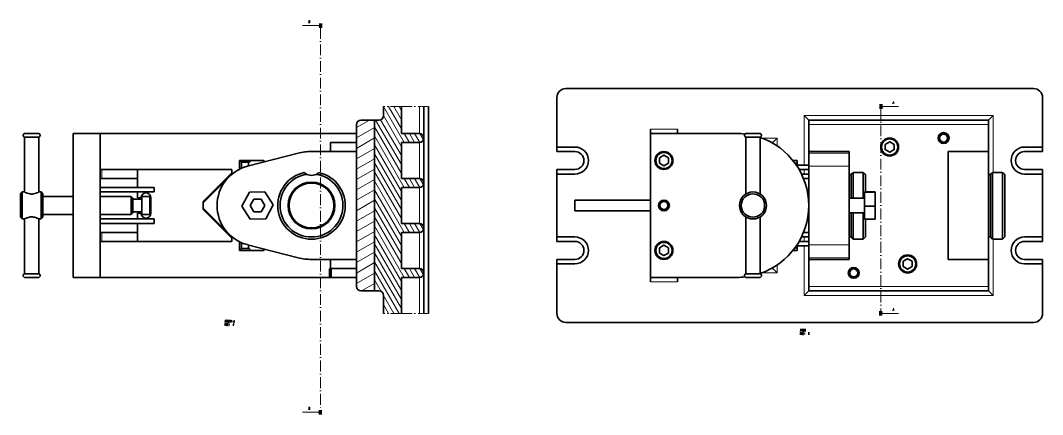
# Model space of a CAD drawing. Extents: x -272 to 1993, y 188 to 626.
# Drawn here: x -272 to 864, y 188 to 626 of the extents above; entities that cross this region are included whole.
import ezdxf

# ---------------------------------------------------------------- set-up
doc = ezdxf.new("R2010")
doc.units = 0
doc.linetypes.add('DASHDOT', pattern=[18.5, 12, -3, 0.5, -3])

msp = doc.modelspace()

# ---------------------------------------------------------------- linework, layer by layer
at = {"color": 7, "lineweight": 13, "ltscale": 0.427555}
for p, q in [((58.7, 620.5), (41.6, 620.5)), ((58.7, 190.5), (41.6, 190.5))]:
    msp.add_line(p, q, dxfattribs=at)
at = {"color": 7, "lineweight": 100, "ltscale": 0.125}
for p, q in [((61.6, 623), (61.6, 618)), ((684.5, 533), (684.5, 528)), ((684.5, 298), (684.5, 303)), ((61.6, 188), (61.6, 193))]:
    msp.add_line(p, q, dxfattribs=at)
at = {"color": 7, "linetype": 'DASHDOT', "lineweight": 13}
for p, q in [((61.6, 618), (61.6, 193)), ((151.6, 530.5), (131.6, 530.5)), ((151.6, 530.5), (171.6, 530.5)), ((684.5, 528), (684.5, 303)), ((151.6, 300.5), (131.6, 300.5)), ((151.6, 300.5), (171.6, 300.5))]:
    msp.add_line(p, q, dxfattribs=at)
at = {"color": 7, "lineweight": 35}
for p, q in [((854.5, 550.5), (334.5, 550.5)), ((324.5, 540.5), (324.5, 485.5)), ((864.5, 540.5), (864.5, 485.5)), ((151.6, 500.5), (151.6, 530.5)), ((176.6, 530.5), (176.6, 495.5)), ((176.6, 530.5), (176.6, 495.5)), ((176.6, 530.5), (176.6, 495.5)), ((176.6, 530.5), (176.6, 495.5)), ((176.6, 530.5), (176.6, 495.5)), ((176.6, 530.5), (176.6, 495.5)), ((181.6, 530.5), (181.6, 300.5)), ((121.6, 325.5), (121.6, 515.5)), ((121.6, 515.5), (121.6, 420.5)), ((604.5, 515.5), (804.5, 515.5)), ((804.5, 515.5), (604.5, 515.5)), ((804.5, 515.5), (804.5, 455.1)), ((-183.4, 500.5), (-213.4, 500.5)), ((-213.4, 500.5), (-213.4, 340.5)), ((101.6, 500.5), (-186.4, 500.5)), ((-183.4, 500.5), (-183.4, 340.5)), ((101.6, 485.5), (101.6, 510.5)), ((171.6, 500.5), (151.6, 500.5)), ((456.5, 500.5), (428.5, 500.5)), ((428.5, 340.5), (428.5, 500.5)), ((428.5, 500.5), (524.5, 500.5)), ((604.5, 480.5), (604.5, 510.5)), ((804.5, 480.5), (804.5, 510.5)), ((-267.5, 435.5), (-267.5, 496.5)), ((-251.5, 435.5), (-251.5, 496.5)), ((101.6, 490.5), (72.7, 490.5)), ((151.6, 490.5), (171.6, 490.5)), ((151.6, 450.5), (151.6, 490.5)), ((176.6, 495.5), (176.6, 445.5)), ((176.6, 495.5), (176.6, 445.5)), ((176.6, 495.5), (176.6, 445.5)), ((176.6, 495.5), (176.6, 445.5)), ((176.6, 495.5), (176.6, 445.5)), ((176.6, 495.5), (176.6, 445.5)), ((534.5, 433.2), (534.5, 496.5)), ((550.5, 433.2), (550.5, 496.5)), ((-19.6, 464.1), (36.6, 478.6)), ((101.6, 480.5), (51.6, 480.5)), ((101.6, 330.5), (101.6, 485.5)), ((324.5, 485.5), (344.5, 485.5)), ((324.5, 480.5), (344.5, 480.5)), ((649.5, 480.5), (604.5, 480.5)), ((759.5, 480.5), (759.5, 420.5)), ((804.5, 480.5), (759.5, 480.5)), ((804.5, 480.5), (804.5, 420.5)), ((864.5, 485.5), (844.5, 485.5)), ((864.5, 480.5), (844.5, 480.5)), ((-123.4, 460.5), (-181.4, 460.5)), ((-142, 460.5), (-37, 460.5)), ((-142, 460.5), (-142, 440.5)), ((-37, 456.9), (-69, 424.9)), ((-37, 455.5), (-69, 423.5)), ((324.5, 460.5), (344.5, 460.5)), ((324.5, 455.5), (324.5, 385.5)), ((324.5, 455.5), (344.5, 455.5)), ((604.5, 376.9), (604.5, 464.1)), ((649.5, 376.9), (649.5, 464.1)), ((864.5, 460.5), (844.5, 460.5)), ((864.5, 455.5), (844.5, 455.5)), ((864.5, 455.5), (864.5, 385.5)), ((-181.4, 450.5), (-142, 450.5)), ((171.6, 450.5), (151.6, 450.5)), ((176.6, 445.5), (176.6, 395.5)), ((176.6, 445.5), (176.6, 395.5)), ((176.6, 445.5), (176.6, 395.5)), ((176.6, 445.5), (176.6, 395.5)), ((176.6, 445.5), (176.6, 395.5)), ((176.6, 445.5), (176.6, 395.5)), ((-272, 407.5), (-272, 431.9)), ((-270, 405.5), (-270, 433.7)), ((-249, 405.5), (-249, 433.7)), ((-247, 407.5), (-247, 431.9)), ((-123.4, 440.5), (-183.4, 440.5)), ((-183.4, 435.5), (-123.4, 435.5)), ((151.6, 440.5), (171.6, 440.5)), ((151.6, 400.5), (151.6, 440.5)), ((804.5, 437.3), (804.5, 385.5)), ((806.5, 437.3), (806.5, 385.5)), ((809, 438.5), (809, 383)), ((820, 438.5), (820, 383)), ((822.5, 437.3), (822.5, 385.5)), ((-247, 430.5), (-213.4, 430.5)), ((-183.4, 430.5), (-149, 430.5)), ((428.5, 426.5), (344.5, 426.5)), ((-247, 410.5), (-213.4, 410.5)), ((-183.4, 410.5), (-149, 410.5)), ((-37, 385.5), (-69, 417.5)), ((-37, 384.1), (-69, 416.1)), ((121.6, 420.5), (121.6, 325.5)), ((428.5, 414.5), (344.5, 414.5)), ((649.5, 412.5), (649.5, 385.5)), ((651.5, 412.5), (651.5, 385.5)), ((654, 412.5), (654, 383)), ((665, 412.5), (665, 383)), ((759.5, 420.5), (759.5, 360.5)), ((804.5, 420.5), (804.5, 360.5)), ((-267.5, 344.5), (-267.5, 405.5)), ((-251.5, 344.5), (-251.5, 405.5)), ((-183.4, 405.5), (-123.4, 405.5)), ((-123.4, 400.5), (-183.4, 400.5)), ((-142, 380.5), (-142, 400.5)), ((171.6, 400.5), (151.6, 400.5)), ((534.5, 344.5), (534.5, 407.8)), ((550.5, 344.5), (550.5, 407.8)), ((-181.4, 390.5), (-142, 390.5)), ((151.6, 390.5), (171.6, 390.5)), ((151.6, 350.5), (151.6, 390.5)), ((176.6, 395.5), (176.6, 345.5)), ((176.6, 395.5), (176.6, 345.5)), ((176.6, 395.5), (176.6, 345.5)), ((176.6, 395.5), (176.6, 345.5)), ((176.6, 395.5), (176.6, 345.5)), ((176.6, 395.5), (176.6, 345.5)), ((-142, 380.5), (-181.4, 380.5)), ((-142, 380.5), (-37, 380.5)), ((-19.6, 376.9), (36.6, 362.4)), ((324.5, 385.5), (344.5, 385.5)), ((324.5, 380.5), (344.5, 380.5)), ((804.5, 385.5), (804.5, 325.5)), ((864.5, 385.5), (844.5, 385.5)), ((864.5, 380.5), (844.5, 380.5)), ((51.6, 360.5), (101.6, 360.5)), ((324.5, 360.5), (344.5, 360.5)), ((324.5, 355.5), (324.5, 300.5)), ((324.5, 355.5), (344.5, 355.5)), ((649.5, 360.5), (604.5, 360.5)), ((604.5, 360.5), (604.5, 330.5)), ((804.5, 360.5), (759.5, 360.5)), ((804.5, 360.5), (804.5, 330.5)), ((864.5, 360.5), (844.5, 360.5)), ((864.5, 355.5), (844.5, 355.5)), ((864.5, 355.5), (864.5, 300.5)), ((101.6, 350.5), (72.7, 350.5)), ((101.6, 350.5), (73.6, 350.5)), ((171.6, 350.5), (151.6, 350.5)), ((176.6, 345.5), (176.6, 300.5)), ((176.6, 345.5), (176.6, 300.5)), ((176.6, 345.5), (176.6, 300.5)), ((176.6, 345.5), (176.6, 300.5)), ((176.6, 345.5), (176.6, 300.5)), ((176.6, 345.5), (176.6, 300.5)), ((-183.4, 340.5), (-213.4, 340.5)), ((73.6, 340.5), (-183.4, 340.5)), ((101.6, 340.5), (73.6, 340.5)), ((151.6, 340.5), (171.6, 340.5)), ((151.6, 340.5), (151.6, 300.5)), ((524.5, 340.5), (428.5, 340.5)), ((131.6, 320.5), (131.6, 300.5)), ((804.5, 325.5), (604.5, 325.5)), ((854.5, 290.5), (334.5, 290.5))]:
    msp.add_line(p, q, dxfattribs=at)
at = {"color": 7, "lineweight": 35, "ltscale": 0.25}
for p, q in [((131.6, 530.5), (131.6, 520.5)), ((-147, 427.5), (-137, 427.5)), ((-147, 413.5), (-137, 413.5))]:
    msp.add_line(p, q, dxfattribs=at)
at = {"color": 7, "lineweight": 13}
for p, q in [((154.7, 490.5), (131.6, 530.5)), ((151.6, 505.9), (137.4, 530.5)), ((171.6, 530.5), (171.6, 500.5)), ((151.6, 465.9), (122.9, 515.5)), ((151.6, 475.9), (128.5, 515.9)), ((151.6, 485.9), (131.6, 520.5)), ((599.5, 520.5), (809.5, 520.5)), ((599.5, 520.5), (599.5, 465.5)), ((809.5, 520.5), (809.5, 457.1)), ((101.6, 495.6), (121.6, 507.1)), ((151.6, 455.9), (121.6, 507.8)), ((458.5, 505.5), (428.5, 505.5)), ((804.5, 510.5), (604.5, 510.5)), ((101.6, 484), (121.6, 495.6)), ((154.7, 440.5), (121.6, 497.8)), ((171.6, 490.5), (171.6, 450.5)), ((101.6, 472.5), (121.6, 484)), ((151.6, 435.9), (121.6, 487.8)), ((151.6, 425.9), (121.6, 477.8)), ((649.5, 478.6), (604.5, 478.6)), ((101.6, 460.9), (121.6, 472.5)), ((151.6, 415.9), (121.6, 467.8)), ((101.6, 449.4), (121.6, 460.9)), ((151.6, 405.9), (121.6, 457.8)), ((649.5, 464.1), (604.5, 464.1)), ((101.6, 437.8), (121.6, 449.4)), ((154.7, 390.5), (121.6, 447.8)), ((101.6, 426.3), (121.6, 437.8)), ((151.6, 385.9), (121.6, 437.8)), ((171.6, 440.5), (171.6, 400.5)), ((101.6, 414.7), (121.6, 426.3)), ((151.6, 375.9), (121.6, 427.8)), ((101.6, 403.2), (121.6, 414.7)), ((151.6, 365.9), (121.6, 417.8)), ((101.6, 391.6), (121.6, 403.2)), ((151.6, 355.9), (121.6, 407.8)), ((154.7, 340.5), (121.6, 397.8)), ((101.6, 380.1), (121.6, 391.6)), ((151.6, 335.9), (121.6, 387.8)), ((171.6, 390.5), (171.6, 350.5)), ((101.6, 368.5), (121.6, 380.1)), ((151.6, 325.9), (121.6, 377.8)), ((599.5, 375.5), (599.5, 320.5)), ((649.5, 376.9), (604.5, 376.9)), ((809.5, 383), (809.5, 320.5)), ((101.6, 357), (121.6, 368.5)), ((151.6, 315.9), (121.6, 367.8)), ((101.6, 345.4), (121.6, 357)), ((151.6, 305.9), (121.6, 357.8)), ((649.5, 362.4), (604.5, 362.4)), ((101.6, 333.9), (121.6, 345.4)), ((148.9, 300.5), (121.6, 347.8)), ((171.6, 340.5), (171.6, 300.5)), ((428.5, 335.5), (458.5, 335.5)), ((804.5, 330.5), (604.5, 330.5)), ((143.2, 300.5), (131.6, 320.5)), ((809.5, 320.5), (599.5, 320.5))]:
    msp.add_line(p, q, dxfattribs=at)
at = {"color": 7, "lineweight": 13, "ltscale": 0.422649}
msp.add_line((151.6, 515.9), (143.2, 530.5), dxfattribs=at)
at = {"color": 7, "lineweight": 13, "ltscale": 0.133974}
msp.add_line((151.6, 525.9), (148.9, 530.5), dxfattribs=at)
at = {"color": 7, "linetype": 'DASHDOT', "lineweight": 13, "ltscale": 0.125}
for p, q in [((171.6, 530.5), (176.6, 530.5)), ((176.6, 530.5), (181.6, 530.5)), ((176.6, 300.5), (171.6, 300.5)), ((176.6, 300.5), (181.6, 300.5))]:
    msp.add_line(p, q, dxfattribs=at)
at = {"color": 7, "lineweight": 13, "ltscale": 0.427556}
for p, q in [((687.4, 530.5), (704.5, 530.5)), ((687.4, 300.5), (704.5, 300.5))]:
    msp.add_line(p, q, dxfattribs=at)
at = {"color": 7, "lineweight": 13, "ltscale": 0.419873}
for p, q in [((101.6, 507.1), (116.1, 515.5)), ((107.1, 325.5), (121.6, 333.9))]:
    msp.add_line(p, q, dxfattribs=at)
at = {"color": 7, "lineweight": 35, "ltscale": 0.375}
for p, q in [((106.6, 515.5), (121.6, 515.5)), ((106.6, 325.5), (121.6, 325.5))]:
    msp.add_line(p, q, dxfattribs=at)
at = {"color": 7, "lineweight": 35, "ltscale": 0.125}
for p, q in [((121.6, 515.5), (126.6, 515.5)), ((604.5, 515.5), (604.5, 510.5)), ((804.5, 515.5), (804.5, 510.5)), ((428.5, 500.5), (428.5, 505.5)), ((458.5, 505.5), (458.5, 500.5)), ((324.5, 485.5), (324.5, 480.5)), ((864.5, 485.5), (864.5, 480.5)), ((324.5, 460.5), (324.5, 455.5)), ((864.5, 460.5), (864.5, 455.5)), ((-123.4, 440.5), (-123.4, 435.5)), ((-123.4, 405.5), (-123.4, 400.5)), ((324.5, 380.5), (324.5, 385.5)), ((864.5, 380.5), (864.5, 385.5)), ((324.5, 355.5), (324.5, 360.5)), ((864.5, 355.5), (864.5, 360.5)), ((73.6, 350.5), (73.6, 345.5)), ((73.6, 345.5), (73.6, 340.5)), ((428.5, 335.5), (428.5, 340.5)), ((458.5, 340.5), (458.5, 335.5)), ((604.5, 330.5), (604.5, 325.5)), ((804.5, 330.5), (804.5, 325.5)), ((121.6, 325.5), (126.6, 325.5))]:
    msp.add_line(p, q, dxfattribs=at)
at = {"color": 7, "lineweight": 35, "ltscale": 0.176777}
for p, q in [((604.5, 515.5), (599.5, 520.5)), ((804.5, 515.5), (809.5, 520.5)), ((564.5, 490.5), (569.5, 495.5)), ((564.5, 350.5), (569.5, 345.5)), ((604.5, 325.5), (599.5, 320.5)), ((804.5, 325.5), (809.5, 320.5))]:
    msp.add_line(p, q, dxfattribs=at)
at = {"color": 7, "lineweight": 35, "ltscale": 0.024483}
for p, q in [((-266.6, 500.5), (-267.5, 500.5)), ((-266.6, 496.5), (-267.5, 496.5)), ((-147, 427.5), (-147, 428.5)), ((-266.6, 344.5), (-267.5, 344.5)), ((-266.6, 340.5), (-267.5, 340.5))]:
    msp.add_line(p, q, dxfattribs=at)
at = {"color": 7, "lineweight": 35, "ltscale": 0.375517}
for p, q in [((-251.5, 500.5), (-266.6, 500.5)), ((-251.5, 496.5), (-266.6, 496.5)), ((-147, 412.5), (-147, 427.5)), ((-251.5, 344.5), (-266.6, 344.5)), ((-251.5, 340.5), (-266.6, 340.5))]:
    msp.add_line(p, q, dxfattribs=at)
at = {"color": 7, "lineweight": 35, "ltscale": 0.05}
for p, q in [((-186.4, 500.5), (-188.4, 500.5)), ((458.5, 500.5), (456.5, 500.5)), ((-183.4, 460.5), (-181.4, 460.5)), ((651.5, 455.1), (649.5, 455.1)), ((651.5, 455.1), (649.5, 455.1)), ((806.5, 455.1), (804.5, 455.1)), ((806.5, 455.1), (804.5, 455.1)), ((-183.4, 450.5), (-181.4, 450.5)), ((-183.4, 390.5), (-181.4, 390.5)), ((-183.4, 380.5), (-181.4, 380.5)), ((651.5, 385.5), (649.5, 385.5)), ((806.5, 385.5), (804.5, 385.5))]:
    msp.add_line(p, q, dxfattribs=at)
at = {"color": 7, "lineweight": 13, "ltscale": 0.288675}
for p, q in [((160.5, 490.5), (154.7, 500.5)), ((166.2, 490.5), (160.5, 500.5)), ((160.5, 440.5), (154.7, 450.5)), ((166.2, 440.5), (160.5, 450.5)), ((160.5, 390.5), (154.7, 400.5)), ((166.2, 390.5), (160.5, 400.5)), ((160.5, 340.5), (154.7, 350.5)), ((166.2, 340.5), (160.5, 350.5)), ((137.4, 300.5), (131.6, 310.5))]:
    msp.add_line(p, q, dxfattribs=at)
at = {"color": 7, "lineweight": 13, "ltscale": 0.28817}
for p, q in [((172, 490.5), (166.2, 500.5)), ((172, 440.5), (166.2, 450.5)), ((172, 390.5), (166.2, 400.5)), ((172, 340.5), (166.2, 350.5))]:
    msp.add_line(p, q, dxfattribs=at)
at = {"color": 7, "lineweight": 13, "ltscale": 0.205053}
for p, q in [((176.1, 493.4), (172, 500.5)), ((176.1, 443.4), (172, 450.5)), ((176.1, 393.4), (172, 400.5)), ((176.1, 343.4), (172, 350.5))]:
    msp.add_line(p, q, dxfattribs=at)
at = {"color": 7, "lineweight": 35, "ltscale": 0.295885}
for p, q in [((546.3, 500.5), (534.5, 500.5)), ((546.3, 496.5), (534.5, 496.5)), ((546.3, 344.5), (534.5, 344.5)), ((546.3, 340.5), (534.5, 340.5))]:
    msp.add_line(p, q, dxfattribs=at)
at = {"color": 7, "lineweight": 35, "ltscale": 0.104115}
for p, q in [((550.5, 500.5), (546.3, 500.5)), ((550.5, 496.5), (546.3, 496.5)), ((550.5, 344.5), (546.3, 344.5)), ((550.5, 340.5), (546.3, 340.5))]:
    msp.add_line(p, q, dxfattribs=at)
at = {"color": 7, "lineweight": 35, "ltscale": 0.250002}
msp.add_line((72.7, 490.5), (72.7, 480.5), dxfattribs=at)
at = {"color": 7, "lineweight": 13, "ltscale": 0.429053}
msp.add_line((552.3, 495.5), (569.5, 495.5), dxfattribs=at)
at = {"color": 7, "lineweight": 35, "ltscale": 0.03177}
msp.add_line((563.2, 490.5), (564.5, 490.5), dxfattribs=at)
at = {"color": 7, "lineweight": 35, "ltscale": 0.031769}
msp.add_line((564.5, 490.5), (563.2, 490.5), dxfattribs=at)
at = {"color": 7, "lineweight": 35, "ltscale": 0.017958}
msp.add_line((564.5, 490.5), (564.5, 489.8), dxfattribs=at)
at = {"color": 7, "lineweight": 35, "ltscale": 0.017957}
msp.add_line((564.5, 490.5), (564.5, 489.8), dxfattribs=at)
at = {"color": 7, "lineweight": 13, "ltscale": 0.221416}
msp.add_line((569.5, 495.5), (569.5, 486.6), dxfattribs=at)
at = {"color": 7, "lineweight": 35, "ltscale": 0.144338}
for p, q in [((694.5, 491.3), (689.5, 488.4)), ((699.5, 488.4), (694.5, 491.3)), ((689.5, 482.6), (694.5, 479.7)), ((694.5, 479.7), (699.5, 482.6)), ((443.5, 476.3), (438.5, 473.4)), ((438.5, 467.6), (443.5, 464.7)), ((448.5, 473.4), (443.5, 476.3)), ((443.5, 464.7), (448.5, 467.6)), ((443.5, 376.3), (438.5, 373.4)), ((448.5, 373.4), (443.5, 376.3)), ((438.5, 367.6), (443.5, 364.7)), ((443.5, 364.7), (448.5, 367.6)), ((714.5, 361.3), (709.5, 358.4)), ((709.5, 352.6), (714.5, 349.7)), ((719.5, 358.4), (714.5, 361.3)), ((714.5, 349.7), (719.5, 352.6))]:
    msp.add_line(p, q, dxfattribs=at)
at = {"color": 7, "lineweight": 35, "ltscale": 0.047631}
for p, q in [((604.5, 478.6), (604.5, 480.5)), ((649.5, 478.6), (649.5, 480.5)), ((604.5, 360.5), (604.5, 362.4)), ((649.5, 360.5), (649.5, 362.4))]:
    msp.add_line(p, q, dxfattribs=at)
at = {"color": 7, "lineweight": 35, "ltscale": 0.363092}
for p, q in [((604.5, 464.1), (604.5, 478.6)), ((649.5, 464.1), (649.5, 478.6)), ((604.5, 376.9), (604.5, 362.4)), ((649.5, 376.9), (649.5, 362.4))]:
    msp.add_line(p, q, dxfattribs=at)
at = {"color": 7, "lineweight": 35, "ltscale": 0.144337}
for p, q in [((689.5, 488.4), (689.5, 482.6)), ((699.5, 482.6), (699.5, 488.4)), ((438.5, 473.4), (438.5, 467.6)), ((448.5, 467.6), (448.5, 473.4)), ((438.5, 373.4), (438.5, 367.6)), ((448.5, 367.6), (448.5, 373.4)), ((709.5, 358.4), (709.5, 352.6)), ((719.5, 352.6), (719.5, 358.4))]:
    msp.add_line(p, q, dxfattribs=at)
at = {"color": 7, "lineweight": 35, "ltscale": 0.324998}
msp.add_line((-15.4, 470.5), (-28.4, 470.5), dxfattribs=at)
at = {"color": 7, "lineweight": 35, "ltscale": 0.24222}
msp.add_line((-28.4, 460.8), (-28.4, 470.5), dxfattribs=at)
at = {"color": 7, "lineweight": 35, "ltscale": 0.070711}
for p, q in [((-26.4, 468.5), (-28.4, 470.5)), ((-272, 433.5), (-270, 435.5)), ((-247, 433.5), (-249, 435.5)), ((-147, 428.5), (-149, 430.5)), ((-147, 412.5), (-149, 410.5)), ((-272, 407.5), (-270, 405.5)), ((-247, 407.5), (-249, 405.5)), ((-26.4, 372.5), (-28.4, 370.5))]:
    msp.add_line(p, q, dxfattribs=at)
at = {"color": 7, "lineweight": 35, "ltscale": 0.225}
for p, q in [((-17.4, 468.5), (-26.4, 468.5)), ((-137, 430.5), (-128, 430.5)), ((-137, 410.5), (-128, 410.5))]:
    msp.add_line(p, q, dxfattribs=at)
at = {"color": 7, "lineweight": 35, "ltscale": 0.168922}
msp.add_line((-26.4, 461.7), (-26.4, 468.5), dxfattribs=at)
at = {"color": 7, "lineweight": 35, "ltscale": 0.106066}
for p, q in [((-15.4, 470.5), (-18.4, 467.5)), ((-18.4, 373.5), (-15.4, 370.5))]:
    msp.add_line(p, q, dxfattribs=at)
at = {"color": 7, "lineweight": 35, "ltscale": 0.077655}
msp.add_line((-18.4, 467.5), (-18.4, 464.4), dxfattribs=at)
at = {"color": 7, "lineweight": 35, "ltscale": 0.35}
for p, q in [((-1.4, 470.5), (-15.4, 470.5)), ((-15.4, 370.5), (-1.4, 370.5))]:
    msp.add_line(p, q, dxfattribs=at)
at = {"color": 7, "lineweight": 35, "ltscale": 0.048243}
msp.add_line((-1.4, 470.5), (0, 469.1), dxfattribs=at)
at = {"color": 7, "lineweight": 35, "ltscale": 0.113757}
msp.add_line((591.5, 470.5), (586.9, 470.5), dxfattribs=at)
at = {"color": 7, "lineweight": 35, "ltscale": 0.056558}
msp.add_line((591.5, 467.5), (589.2, 467.5), dxfattribs=at)
at = {"color": 7, "lineweight": 35, "ltscale": 0.075}
for p, q in [((591.5, 470.5), (591.5, 467.5)), ((591.5, 373.5), (591.5, 370.5))]:
    msp.add_line(p, q, dxfattribs=at)
at = {"color": 7, "lineweight": 35, "ltscale": 0.082134}
msp.add_line((591.5, 467.5), (591.5, 464.2), dxfattribs=at)
at = {"color": 7, "lineweight": 13, "ltscale": 0.25}
for p, q in [((-181.4, 460.5), (-181.4, 450.5)), ((-181.4, 390.5), (-181.4, 380.5))]:
    msp.add_line(p, q, dxfattribs=at)
at = {"color": 7, "lineweight": 35, "ltscale": 0.089645}
for p, q in [((-37, 460.5), (-37, 456.9)), ((-37, 380.5), (-37, 384.1))]:
    msp.add_line(p, q, dxfattribs=at)
at = {"color": 7, "lineweight": 35, "ltscale": 0.035355}
for p, q in [((-37, 455.5), (-37, 456.9)), ((-37, 385.5), (-37, 384.1))]:
    msp.add_line(p, q, dxfattribs=at)
at = {"color": 7, "lineweight": 35, "ltscale": 0.325}
for p, q in [((604.5, 465.5), (591.5, 465.5)), ((604.5, 375.5), (591.5, 375.5))]:
    msp.add_line(p, q, dxfattribs=at)
at = {"color": 7, "lineweight": 35, "ltscale": 0.267955}
msp.add_line((593.8, 460.5), (604.5, 460.5), dxfattribs=at)
at = {"color": 7, "lineweight": 35, "ltscale": 0.201569}
msp.add_line((604.5, 455.5), (596.4, 455.5), dxfattribs=at)
at = {"color": 7, "lineweight": 13, "ltscale": 0.125001}
msp.add_line((599.5, 460.5), (599.5, 455.5), dxfattribs=at)
at = {"color": 7, "lineweight": 35, "ltscale": 0.445924}
for p, q in [((649.5, 455.1), (649.5, 437.3)), ((651.5, 455.1), (651.5, 437.3)), ((667.5, 455.1), (667.5, 437.3)), ((804.5, 455.1), (804.5, 437.3)), ((806.5, 455.1), (806.5, 437.3)), ((822.5, 455.1), (822.5, 437.3))]:
    msp.add_line(p, q, dxfattribs=at)
at = {"color": 7, "lineweight": 35, "ltscale": 0.275}
for p, q in [((665, 457.1), (654, 457.1)), ((665, 457.1), (654, 457.1)), ((820, 457.1), (809, 457.1)), ((820, 457.1), (809, 457.1)), ((665, 383), (654, 383)), ((820, 383), (809, 383))]:
    msp.add_line(p, q, dxfattribs=at)
at = {"color": 7, "lineweight": 35, "ltscale": 0.465212}
for p, q in [((654, 457.1), (654, 438.5)), ((665, 457.1), (665, 438.5)), ((809, 457.1), (809, 438.5)), ((820, 457.1), (820, 438.5))]:
    msp.add_line(p, q, dxfattribs=at)
at = {"color": 7, "lineweight": 35, "ltscale": 0.145955}
msp.add_line((598.7, 450.5), (604.5, 450.5), dxfattribs=at)
at = {"color": 7, "lineweight": 13, "ltscale": 0.054049}
msp.add_line((599.5, 450.5), (599.5, 448.3), dxfattribs=at)
at = {"color": 7, "lineweight": 35, "ltscale": 0.039786}
for p, q in [((-272, 431.9), (-272, 433.5)), ((-247, 431.9), (-247, 433.5))]:
    msp.add_line(p, q, dxfattribs=at)
at = {"color": 7, "lineweight": 35, "ltscale": 0.045907}
for p, q in [((-270, 433.7), (-270, 435.5)), ((-249, 433.7), (-249, 435.5))]:
    msp.add_line(p, q, dxfattribs=at)
at = {"color": 7, "lineweight": 35, "ltscale": 0.0625}
for p, q in [((-270, 435.5), (-267.5, 435.5)), ((-251.5, 435.5), (-249, 435.5)), ((-270, 405.5), (-267.5, 405.5)), ((-251.5, 405.5), (-249, 405.5))]:
    msp.add_line(p, q, dxfattribs=at)
at = {"color": 7, "lineweight": 35, "ltscale": 0.1625}
for p, q in [((-142, 435.5), (-142, 429)), ((-142, 405.5), (-142, 412))]:
    msp.add_line(p, q, dxfattribs=at)
at = {"color": 7, "lineweight": 35, "ltscale": 0.433013}
for p, q in [((-17.5, 435.2), (-25.7, 419.9)), ((-0.2, 435.8), (-17.5, 435.2)), ((8.9, 421.1), (-0.2, 435.8)), ((0.7, 405.8), (8.9, 421.1)), ((-25.7, 419.9), (-16.6, 405.2)), ((-16.6, 405.2), (0.7, 405.8))]:
    msp.add_line(p, q, dxfattribs=at)
at = {"color": 7, "lineweight": 35, "ltscale": 0.219498}
for p, q in [((649.5, 437.3), (649.5, 428.5)), ((651.5, 437.3), (651.5, 428.5))]:
    msp.add_line(p, q, dxfattribs=at)
at = {"color": 7, "lineweight": 35, "ltscale": 0.249461}
for p, q in [((654, 438.5), (654, 428.5)), ((665, 438.5), (665, 428.5))]:
    msp.add_line(p, q, dxfattribs=at)
at = {"color": 7, "lineweight": 35, "ltscale": 0.014144}
for p, q in [((666.5, 435.8), (666.5, 435.2)), ((678.5, 435.8), (678.5, 435.2))]:
    msp.add_line(p, q, dxfattribs=at)
at = {"color": 7, "lineweight": 35, "ltscale": 0.3}
for p, q in [((666.5, 435.8), (678.5, 435.8)), ((666.5, 435.2), (678.5, 435.2)), ((344.5, 426.5), (344.5, 414.5)), ((666.5, 419.9), (678.5, 419.9)), ((666.5, 405.2), (678.5, 405.2))]:
    msp.add_line(p, q, dxfattribs=at)
at = {"color": 7, "lineweight": 35, "ltscale": 0.381872}
for p, q in [((666.5, 435.2), (666.5, 419.9)), ((678.5, 435.2), (678.5, 419.9))]:
    msp.add_line(p, q, dxfattribs=at)
at = {"color": 7, "lineweight": 35, "ltscale": 0.037626}
msp.add_line((667.5, 437.3), (667.5, 435.8), dxfattribs=at)
at = {"color": 7, "lineweight": 35, "ltscale": 0.030605}
for p, q in [((-149, 429.3), (-149, 430.5)), ((-137, 429.3), (-137, 430.5)), ((-128, 429.3), (-128, 430.5))]:
    msp.add_line(p, q, dxfattribs=at)
at = {"color": 7, "lineweight": 35, "ltscale": 0.469395}
for p, q in [((-149, 410.5), (-149, 429.3)), ((-137, 410.5), (-137, 429.3)), ((-128, 410.5), (-128, 429.3))]:
    msp.add_line(p, q, dxfattribs=at)
at = {"color": 7, "lineweight": 35, "ltscale": 0.1}
for p, q in [((-142, 429), (-138, 429)), ((-142, 412), (-138, 412))]:
    msp.add_line(p, q, dxfattribs=at)
at = {"color": 7, "lineweight": 35, "ltscale": 0.034467}
for p, q in [((-127.1, 429.5), (-128, 430.5)), ((-127.1, 411.5), (-128, 410.5))]:
    msp.add_line(p, q, dxfattribs=at)
at = {"color": 7, "lineweight": 35, "ltscale": 0.2125}
for p in [(-127, 429), (-127, 412)]:
    msp.add_line(p, (-127, 420.5), dxfattribs=at)
at = {"color": 7, "lineweight": 35, "ltscale": 0.220711}
msp.add_line((-69, 416.1), (-69, 424.9), dxfattribs=at)
at = {"color": 7, "lineweight": 35, "ltscale": 0.202072}
for p, q in [((-12.4, 427.5), (-16.5, 420.5)), ((-0.3, 420.5), (-4.4, 427.5)), ((-16.5, 420.5), (-12.4, 413.5)), ((-4.4, 413.5), (-0.3, 420.5))]:
    msp.add_line(p, q, dxfattribs=at)
at = {"color": 7, "lineweight": 35, "ltscale": 0.202073}
for p, q in [((-4.4, 427.5), (-12.4, 427.5)), ((-12.4, 413.5), (-4.4, 413.5))]:
    msp.add_line(p, q, dxfattribs=at)
at = {"color": 7, "lineweight": 35, "ltscale": 0.01003}
msp.add_line((604.5, 428.5), (604.1, 428.5), dxfattribs=at)
at = {"color": 7, "lineweight": 35, "ltscale": 0.425}
for p, q in [((666.5, 428.5), (649.5, 428.5)), ((666.5, 412.5), (649.5, 412.5))]:
    msp.add_line(p, q, dxfattribs=at)
at = {"color": 7, "lineweight": 35, "ltscale": 0.010028}
msp.add_line((604.5, 412.5), (604.1, 412.5), dxfattribs=at)
at = {"color": 7, "lineweight": 35, "ltscale": 0.367728}
for p, q in [((666.5, 419.9), (666.5, 405.2)), ((678.5, 419.9), (678.5, 405.2))]:
    msp.add_line(p, q, dxfattribs=at)
at = {"color": 7, "lineweight": 35, "ltscale": 0.493128}
msp.add_line((667.5, 405.2), (667.5, 385.5), dxfattribs=at)
at = {"color": 7, "lineweight": 35, "ltscale": 0.145952}
msp.add_line((598.7, 390.5), (604.5, 390.5), dxfattribs=at)
at = {"color": 7, "lineweight": 13, "ltscale": 0.054043}
msp.add_line((599.5, 392.7), (599.5, 390.5), dxfattribs=at)
at = {"color": 7, "lineweight": 35, "ltscale": 0.242213}
msp.add_line((-28.4, 370.5), (-28.4, 380.2), dxfattribs=at)
at = {"color": 7, "lineweight": 35, "ltscale": 0.168916}
msp.add_line((-26.4, 372.5), (-26.4, 379.3), dxfattribs=at)
at = {"color": 7, "lineweight": 35, "ltscale": 0.077654}
msp.add_line((-18.4, 376.6), (-18.4, 373.5), dxfattribs=at)
at = {"color": 7, "lineweight": 35, "ltscale": 0.082127}
msp.add_line((591.5, 376.8), (591.5, 373.5), dxfattribs=at)
at = {"color": 7, "lineweight": 35, "ltscale": 0.26795}
msp.add_line((593.8, 380.5), (604.5, 380.5), dxfattribs=at)
at = {"color": 7, "lineweight": 35, "ltscale": 0.201566}
msp.add_line((604.5, 385.5), (596.4, 385.5), dxfattribs=at)
at = {"color": 7, "lineweight": 13, "ltscale": 0.124999}
msp.add_line((599.5, 385.5), (599.5, 380.5), dxfattribs=at)
at = {"color": 7, "lineweight": 35, "ltscale": 0.088388}
for p, q in [((651.5, 385.5), (654, 383)), ((667.5, 385.5), (665, 383)), ((806.5, 385.5), (809, 383)), ((822.5, 385.5), (820, 383))]:
    msp.add_line(p, q, dxfattribs=at)
at = {"color": 7, "lineweight": 35, "ltscale": 0.324996}
msp.add_line((-15.4, 370.5), (-28.4, 370.5), dxfattribs=at)
at = {"color": 7, "lineweight": 35, "ltscale": 0.224996}
msp.add_line((-17.4, 372.5), (-26.4, 372.5), dxfattribs=at)
at = {"color": 7, "lineweight": 35, "ltscale": 0.048241}
msp.add_line((-1.4, 370.5), (0, 371.9), dxfattribs=at)
at = {"color": 7, "lineweight": 35, "ltscale": 0.113751}
msp.add_line((591.5, 370.5), (586.9, 370.5), dxfattribs=at)
at = {"color": 7, "lineweight": 35, "ltscale": 0.056552}
msp.add_line((591.5, 373.5), (589.2, 373.5), dxfattribs=at)
at = {"color": 7, "lineweight": 35, "ltscale": 0.249998}
msp.add_line((72.7, 350.5), (72.7, 360.5), dxfattribs=at)
at = {"color": 7, "lineweight": 13, "ltscale": 0.221404}
msp.add_line((569.5, 354.4), (569.5, 345.5), dxfattribs=at)
at = {"color": 7, "lineweight": 35, "ltscale": 0.051764}
for p, q in [((71.6, 350), (73.6, 350.5)), ((71.6, 341), (73.6, 340.5))]:
    msp.add_line(p, q, dxfattribs=at)
at = {"color": 7, "lineweight": 35, "ltscale": 0.111603}
for p, q in [((71.6, 350), (71.6, 345.5)), ((71.6, 345.5), (71.6, 341))]:
    msp.add_line(p, q, dxfattribs=at)
at = {"color": 7, "lineweight": 13, "ltscale": 0.429019}
msp.add_line((569.5, 345.5), (552.3, 345.5), dxfattribs=at)
at = {"color": 7, "lineweight": 35, "ltscale": 0.03175}
msp.add_line((564.5, 350.5), (563.2, 350.5), dxfattribs=at)
at = {"color": 7, "lineweight": 35, "ltscale": 0.017947}
for p, q in [((564.5, 351.2), (564.5, 350.5)), ((564.5, 350.5), (564.5, 351.2))]:
    msp.add_line(p, q, dxfattribs=at)
at = {"color": 7, "lineweight": 13, "ltscale": 0.375072}
msp.add_line((129.1, 324.8), (121.6, 337.8), dxfattribs=at)
at = {"color": 7, "lineweight": 13, "ltscale": 0.066987}
msp.add_line((122.9, 325.5), (121.6, 327.8), dxfattribs=at)
at = {"color": 7, "lineweight": 13}
for points in [[(48.3, 623.5), (49.4, 623.5), (49.6, 623.7), (49.7, 623.8), (49.8, 624.5), (49.7, 624.8), (49.3, 625), (49.5, 625.1), (49.7, 625.4), (49.7, 625.9), (49.6, 626.2), (49.4, 626.3), (48.7, 626.3), (48.5, 624.9), (48.4, 623.5)], [(49.3, 625), (48.5, 625)], [(697.8, 533.5), (698.4, 534.9), (698.9, 536.3), (699.1, 534.9), (699.3, 533.5)], [(698.3, 534.8), (699.1, 534.8)], [(697.8, 303.5), (698.4, 304.9), (698.9, 306.3), (699.1, 304.9), (699.3, 303.5)], [(698.3, 304.8), (699.1, 304.8)], [(-44.6, 288.5), (-45, 288.3)], [(-45, 287), (-44.3, 287.4)], [(-44.9, 291.8), (-43.7, 292)], [(-44.5, 289.5), (-44.9, 288.4)], [(-44.4, 288.7), (-44.9, 287.7)], [(-44.9, 287.7), (-44.4, 287.9)], [(-44.8, 292.6), (-43.8, 292.8)], [(-44.6, 291.6), (-44.6, 290.4)], [(-44.6, 291.3), (-44, 291.5)], [(-43.9, 290.7), (-44.6, 290.6)], [(-44.5, 292.5), (-44.4, 292)], [(-44.4, 293.3), (-44.2, 292.8)], [(-44.1, 288.2), (-44.4, 287.7)], [(-44.2, 289.2), (-44.3, 288.6)], [(-44, 292.6), (-44.2, 292)], [(-44.2, 289), (-43.1, 289.2)], [(-43.9, 288.7), (-44.1, 288.2)], [(-44.1, 288.2), (-44.1, 286.5)], [(-44, 291.6), (-44, 290.7)], [(-43.9, 288.5), (-43.2, 288.6)], [(-43.8, 289.6), (-43.6, 289.3)], [(-43.8, 287.9), (-43.3, 288)], [(-43.8, 288), (-43.7, 286.6)], [(-43.7, 287.4), (-43.4, 287.4)], [(-43.3, 286.9), (-43.7, 286.8)], [(-43.3, 293.3), (-43.3, 291.9), (-43.3, 290.5), (-43.3, 290.2), (-43.6, 290.6)], [(-43.6, 291.1), (-43.6, 292.6)], [(-43.5, 288.5), (-43.6, 287.9)], [(-43.2, 288.1), (-43.3, 286.7)], [(-43.1, 289.3), (-43.2, 288.8)], [(-42.2, 292.6), (-42.3, 292.1), (-42.8, 291.3)], [(-42.8, 292.3), (-42.2, 292.4)], [(-42.8, 288.8), (-41.8, 288.9)], [(-42.3, 288.9), (-42.4, 288), (-42.5, 287.5), (-42.8, 286.7)], [(-42.5, 293.2), (-42.2, 292.8)], [(-42, 288.4), (-42.1, 287.5), (-42.2, 286.7), (-42.5, 287)], [(-42.4, 288.2), (-42, 288.3)], [(-42.3, 292.1), (-42.3, 290.3)], [(-42.3, 291.9), (-42, 291.6)], [(-42.3, 289.7), (-42.2, 289.2)], [(-42.2, 290.3), (-42, 290.6)], [(-42, 290.6), (-41.7, 290.9)], [(-41.6, 287.1), (-42, 286.6)], [(-41.8, 293.2), (-41.8, 291.5)], [(-41.1, 293), (-41.8, 292.9)], [(-41.6, 288.4), (-41.8, 287.8)], [(-41.5, 291.5), (-41.7, 290.9)], [(-41.7, 288.1), (-41.1, 286.7)], [(-41.5, 289), (-41.6, 288.4)], [(-41.3, 287.8), (-41.6, 287.1)], [(-41.4, 292.6), (-41.5, 291.5)], [(-41.4, 289.8), (-41.5, 289)], [(-41.5, 288.6), (-40.8, 288.8)], [(-41.4, 290.6), (-41.4, 291.6)], [(-41.3, 290.5), (-41.4, 290.6)], [(-40.8, 290.5), (-41.3, 290.5)], [(-41.1, 288.7), (-41.3, 287.8)], [(-41.2, 291.4), (-41.1, 293.1)], [(-41.1, 286.7), (-40.8, 286.7)], [(-40.8, 291.1), (-40.8, 290.5)], [(-40.3, 293.2), (-40.3, 291.8), (-40.3, 290.2)], [(-40.3, 293.2), (-40.3, 291.8), (-40.3, 290.4)], [(-38.8, 293), (-40.3, 292.9)], [(-40.3, 290.5), (-39, 290.6)], [(-40.2, 291.3), (-39.8, 291.7)], [(-39.5, 292.8), (-40.1, 292)], [(-39.8, 292.4), (-39.3, 292.5)], [(-39.8, 292.2), (-39.1, 291.5)], [(-39.8, 291.7), (-39.5, 292)], [(-39.8, 291.1), (-39.4, 290.7)], [(-39.8, 288.9), (-39.4, 288.9)], [(-39.8, 288.8), (-39.4, 288.8)], [(-39.8, 288.7), (-39.4, 288.7)], [(-39.8, 287.7), (-39.4, 287.7)], [(-39.8, 287.6), (-39.4, 287.6)], [(-39.8, 287.4), (-39.4, 287.4)], [(-39.7, 291.5), (-39.4, 291.2)], [(-39.5, 292), (-39.2, 292.6)], [(-39.1, 291.5), (-38.9, 291.5)], [(-38.9, 290.3), (-38.9, 290.4), (-39, 290.6)], [(-38.9, 290.4), (-38.9, 291.8), (-38.8, 293.2)], [(-38.5, 290.4), (-38, 291.8), (-37.4, 293.1), (-37.2, 291.8), (-37, 290.4)], [(-38, 291.6), (-37.2, 291.6)], [(-37, 291.8), (-35.3, 291.8)], [(-35.3, 289.6), (-35.5, 288.2), (-35.6, 286.8)], [(-35.3, 290.4), (-34.8, 291.8), (-34.3, 293.1), (-34.1, 291.8), (-33.9, 290.4)], [(-35.3, 288.9), (-35, 288.9)], [(-35.3, 288.8), (-35, 288.8)], [(-35.3, 288.7), (-35, 288.7)], [(-35.3, 287.7), (-35, 287.7)], [(-35.3, 287.6), (-35, 287.6)], [(-35.3, 287.4), (-35, 287.4)], [(-34.8, 289.6), (-34.9, 288.2), (-35, 286.8)], [(-34.9, 291.6), (-34.1, 291.6)], [(594.7, 280.5), (596.6, 280.6)], [(595.2, 278.5), (594.7, 278.3)], [(594.7, 277), (595.4, 277.4)], [(595.2, 279.5), (594.8, 278.4)], [(595.3, 278.7), (594.8, 277.7)], [(594.8, 277.7), (595.3, 277.9)], [(595, 282.9), (596.5, 283)], [(595.2, 282.1), (595.2, 280.6)], [(595.6, 278.2), (595.3, 277.7)], [(595.5, 279.2), (595.4, 278.6)], [(595.5, 279), (596.6, 279.2)], [(595.8, 278.7), (595.6, 278.2)], [(595.7, 282.9), (595.7, 281.8), (595.7, 280.6)], [(595.7, 281.8), (596.4, 281.9)], [(595.7, 278.2), (595.7, 276.5)], [(595.9, 279.6), (596.1, 279.3)], [(595.9, 278.5), (596.6, 278.6)], [(595.9, 277.9), (596.5, 278)], [(595.9, 278), (596, 276.6)], [(596, 277.4), (596.4, 277.4)], [(596.4, 276.9), (596, 276.8)], [(596.2, 278.5), (596.1, 277.9)], [(596.5, 278.1), (596.4, 276.7)], [(596.6, 279.3), (596.5, 278.8)], [(597.5, 282.6), (597.4, 282.1), (596.9, 281.3)], [(596.9, 282.3), (597.5, 282.4)], [(596.9, 278.8), (598, 278.9)], [(597.4, 278.9), (597.3, 278), (597.2, 277.5), (596.9, 276.7)], [(597.2, 283.2), (597.5, 282.8)], [(597.7, 278.4), (597.6, 277.5), (597.5, 276.7), (597.3, 277)], [(597.3, 278.2), (597.7, 278.3)], [(597.4, 282.1), (597.4, 280.3)], [(597.4, 281.9), (597.7, 281.6)], [(597.4, 279.7), (597.5, 279.2)], [(597.5, 280.3), (597.8, 280.6)], [(598.1, 277.1), (597.7, 276.6)], [(597.8, 280.6), (598, 280.9)], [(598.1, 278.4), (597.9, 277.8)], [(598, 283.2), (598, 281.5)], [(598.6, 283), (598, 282.9)], [(598.2, 281.5), (598, 280.9)], [(598, 278.1), (598.6, 276.7)], [(598.2, 279), (598.1, 278.4)], [(598.4, 277.8), (598.1, 277.1)], [(598.3, 282.6), (598.2, 281.5)], [(598.3, 279.8), (598.2, 279)], [(598.2, 278.6), (598.9, 278.8)], [(598.3, 280.6), (598.3, 281.6)], [(598.5, 280.5), (598.3, 280.6)], [(598.6, 278.7), (598.4, 277.8)], [(598.9, 280.5), (598.5, 280.5)], [(598.6, 281.4), (598.6, 283.1)], [(598.6, 276.7), (598.9, 276.7)], [(598.9, 281.1), (598.9, 280.5)], [(599.4, 283.2), (599.4, 281.8), (599.4, 280.2)], [(599.4, 283.2), (599.4, 281.8), (599.4, 280.4)], [(600.9, 283), (599.4, 282.9)], [(599.4, 280.5), (600.8, 280.6)], [(599.5, 281.3), (600, 281.7)], [(600.2, 282.8), (599.6, 282)], [(599.9, 282.2), (600.6, 281.5)], [(599.9, 281.1), (600.3, 280.7)], [(599.9, 278.8), (600.3, 278.8)], [(599.9, 277.6), (600.3, 277.6)], [(600, 282.4), (600.4, 282.5)], [(600, 281.7), (600.2, 282)], [(600, 281.5), (600.3, 281.2)], [(600, 278.9), (600.3, 278.9)], [(600, 278.7), (600.3, 278.7)], [(600, 277.7), (600.3, 277.7)], [(600, 277.4), (600.3, 277.4)], [(600.2, 282), (600.5, 282.6)], [(600.6, 281.5), (600.8, 281.5)], [(600.8, 280.4), (600.8, 281.8), (600.9, 283.2)], [(600.8, 280.3), (600.8, 280.4), (600.8, 280.6)], [(604.4, 279.6), (604.3, 278.2), (604.2, 276.8)], [(604.4, 278.9), (604.7, 278.9)], [(604.4, 278.8), (604.8, 278.8)], [(604.4, 278.7), (604.7, 278.7)], [(604.4, 277.7), (604.7, 277.7)], [(604.4, 277.6), (604.8, 277.6)], [(604.4, 277.4), (604.7, 277.4)], [(605, 279.6), (604.9, 278.2), (604.8, 276.8)], [(48.3, 193.5), (49.4, 193.5), (49.6, 193.6), (49.7, 193.8), (49.8, 194.5), (49.7, 194.8), (49.3, 195), (49.5, 195.1), (49.7, 195.4), (49.7, 195.9), (49.6, 196.2), (49.4, 196.3), (48.7, 196.3), (48.5, 194.9), (48.4, 193.5)], [(49.3, 195), (48.5, 195)]]:
    msp.add_lwpolyline(points, dxfattribs=at)
at = {"color": 7, "lineweight": 35}
for points in [[(-267.5, 500.5), (-268.2, 500), (-268.6, 499.6), (-268.9, 499.1), (-269, 498.7), (-269, 498.3), (-268.9, 497.9), (-268.6, 497.4), (-268.2, 497), (-267.5, 496.5)], [(-251.5, 500.5), (-250.9, 500), (-250.5, 499.6), (-250.2, 499.1), (-250.1, 498.7), (-250.1, 498.3), (-250.2, 497.9), (-250.5, 497.4), (-250.9, 497), (-251.5, 496.5)], [(534.5, 500.5), (533.8, 500), (533.4, 499.6), (533.2, 499.1), (533, 498.7), (533, 498.3), (533.2, 497.9), (533.4, 497.4), (533.8, 497), (534.5, 496.5)], [(550.5, 500.5), (551.2, 500), (551.6, 499.6), (551.8, 499.1), (552, 498.7), (552, 498.3), (551.8, 497.9), (551.6, 497.4), (551.2, 497), (550.5, 496.5)], [(-263, 433.7), (-264.4, 434.1), (-265.2, 434.4), (-266.6, 435)], [(-263, 433.7), (-261.7, 433.4), (-261, 433.3), (-260.3, 433.2), (-259.6, 433.2), (-258.8, 433.2), (-258.1, 433.3), (-257.4, 433.4), (-256, 433.7)], [(-256, 433.7), (-254.6, 434.1), (-253.7, 434.5), (-252.3, 435.1), (-251.5, 435.5)], [(-266.6, 406), (-265.4, 406.5), (-264.7, 406.8), (-263.5, 407.2), (-262.1, 407.5), (-261, 407.7), (-259.8, 407.8), (-258.6, 407.8), (-257.4, 407.6), (-256.3, 407.4), (-255.5, 407.2), (-254.8, 407), (-253.3, 406.4), (-252.4, 405.9), (-251.5, 405.5)], [(-267.5, 340.5), (-268.2, 341), (-268.6, 341.4), (-268.9, 341.9), (-269, 342.3), (-269, 342.7), (-268.9, 343.1), (-268.6, 343.6), (-268.2, 344), (-267.5, 344.5)], [(-251.5, 340.5), (-250.9, 341), (-250.5, 341.4), (-250.2, 341.9), (-250.1, 342.3), (-250.1, 342.7), (-250.2, 343.1), (-250.5, 343.6), (-250.9, 344), (-251.5, 344.5)], [(534.5, 340.5), (533.8, 341), (533.4, 341.4), (533.2, 341.9), (533, 342.3), (533, 342.7), (533.2, 343.1), (533.4, 343.6), (533.8, 344), (534.5, 344.5)], [(550.5, 340.5), (551.2, 341), (551.6, 341.4), (551.8, 341.9), (552, 342.3), (552, 342.7), (551.8, 343.1), (551.6, 343.6), (551.2, 344), (550.5, 344.5)]]:
    msp.add_lwpolyline(points, dxfattribs=at)
at = {"color": 7, "lineweight": 13}
for points in [[(-39.7, 288.6), (-39.5, 288.6), (-39.4, 288.7), (-39.4, 288.9), (-39.5, 289), (-39.7, 289), (-39.8, 288.9), (-39.8, 288.7)], [(-39.7, 287.4), (-39.5, 287.4), (-39.4, 287.5), (-39.4, 287.7), (-39.5, 287.8), (-39.7, 287.8), (-39.8, 287.7), (-39.8, 287.5)], [(-35.2, 288.6), (-35.1, 288.6), (-35, 288.7), (-35, 288.9), (-35.1, 289), (-35.2, 289), (-35.3, 288.9), (-35.3, 288.7)], [(-35.2, 287.4), (-35.1, 287.4), (-35, 287.5), (-35, 287.7), (-35.1, 287.8), (-35.2, 287.8), (-35.3, 287.7), (-35.3, 287.5)], [(600, 278.6), (600.2, 278.6), (600.3, 278.7), (600.3, 278.9), (600.2, 279), (600, 279), (599.9, 278.9), (599.9, 278.7)], [(600, 277.4), (600.2, 277.4), (600.3, 277.5), (600.3, 277.7), (600.2, 277.8), (600, 277.8), (599.9, 277.7), (599.9, 277.5)], [(604.5, 278.6), (604.7, 278.6), (604.8, 278.7), (604.8, 278.9), (604.7, 279), (604.5, 279), (604.4, 278.9), (604.4, 278.7)], [(604.5, 277.4), (604.7, 277.4), (604.8, 277.5), (604.8, 277.7), (604.7, 277.8), (604.5, 277.8), (604.4, 277.7), (604.4, 277.5)]]:
    msp.add_lwpolyline(points, close=True, dxfattribs=at)
at = {"color": 7, "lineweight": 35}
for centre, radius in [((754.5, 495.5), 6), ((754.5, 495.5), 5), ((694.5, 485.5), 10), ((694.5, 485.5), 9), ((754.5, 495.5), 4.46), ((443.5, 470.5), 10), ((443.5, 470.5), 9), ((51.6, 420.5), 26), ((51.6, 420.5), 25), ((542.5, 420.5), 15), ((542.5, 420.5), 13), ((443.5, 420.5), 6), ((443.5, 420.5), 5), ((443.5, 420.5), 4.46), ((443.5, 370.5), 10), ((443.5, 370.5), 9), ((714.5, 355.5), 10), ((714.5, 355.5), 9), ((654.5, 345.5), 6), ((654.5, 345.5), 5), ((654.5, 345.5), 4.46)]:
    msp.add_circle(centre, radius, dxfattribs=at)
for centre, radius, start, end in [((334.5, 540.5), 10, 90, 180), ((854.5, 540.5), 10, 0, 90), ((106.6, 510.5), 5, 90, 180), ((126.6, 520.5), 5, 270, 0), ((171.6, 495.5), 5, 270, 90), ((524.5, 420.5), 80, 83.3265, 90), ((754.5, 495.5), 5, 331.3521, 151.3521), ((524.5, 420.5), 80, 288.9655, 71.0345), ((694.5, 485.5), 5.71, 88.8772, 91.1228), ((51.6, 420.5), 60, 90, 104.4775), ((344.5, 470.5), 15, 270, 90), ((344.5, 470.5), 10, 270, 90), ((694.5, 485.5), 5.71, 148.8772, 151.1228), ((694.5, 485.5), 5.71, 208.8772, 211.1228), ((694.5, 485.5), 5.71, 268.8772, 271.1228), ((694.5, 485.5), 5.71, 28.8772, 31.1228), ((694.5, 485.5), 5.71, 328.8772, 331.1228), ((844.5, 470.5), 15, 90, 270), ((844.5, 470.5), 10, 90, 270), ((443.5, 470.5), 5.71, 148.8772, 151.1228), ((443.5, 470.5), 5.71, 208.8772, 211.1228), ((443.5, 470.5), 5.71, 88.8772, 91.1228), ((443.5, 470.5), 5.71, 28.8772, 31.1228), ((443.5, 470.5), 5.71, 328.8772, 331.1228), ((-8.4, 420.5), 45, 104.4775, 255.5225), ((51.6, 420.5), 37.5, 102.6693, 77.3307), ((51.6, 420.5), 35, 98.4857, 81.5143), ((51.6, 466.5), 12.5, 228.8547, 294.4044), ((51.6, 466.5), 12.5, 294.4044, 311.1453), ((443.5, 470.5), 5.71, 268.8772, 271.1228), ((594, 530.6), 94.9, 307.2804, 309.2026), ((725, 530.6), 94.9, 230.7974, 232.7195), ((725, 530.6), 94.9, 230.7974, 232.7195), ((749, 530.6), 94.9, 307.2804, 309.2026), ((880, 530.6), 94.9, 230.7974, 232.7195), ((880, 530.6), 94.9, 230.7974, 232.7195), ((171.6, 445.5), 5, 270, 90), ((-254.3, 460.4), 28.2, 241.897, 244.1308), ((-132.5, 429), 5.5, 0, 180), ((443.5, 420.5), 5, 331.3521, 151.3521), ((-132.5, 412), 5.5, 180, 360), ((-254.3, 380.6), 28.2, 115.8697, 118.1028), ((171.6, 395.5), 5, 270, 90), ((344.5, 370.5), 15, 270, 90), ((344.5, 370.5), 10, 270, 90), ((443.5, 370.5), 5.71, 88.8772, 91.1228), ((844.5, 370.5), 15, 90, 270), ((844.5, 370.5), 10, 90, 270), ((443.5, 370.5), 5.71, 148.8772, 151.1228), ((443.5, 370.5), 5.71, 208.8772, 211.1228), ((443.5, 370.5), 5.71, 268.8772, 271.1228), ((443.5, 370.5), 5.71, 28.8772, 31.1228), ((443.5, 370.5), 5.71, 328.8772, 331.1228), ((51.6, 420.5), 60, 255.5225, 270), ((714.5, 355.5), 5.71, 148.8772, 151.1228), ((714.5, 355.5), 5.71, 208.8772, 211.1228), ((714.5, 355.5), 5.71, 88.8772, 91.1228), ((714.5, 355.5), 5.71, 28.8772, 31.1228), ((714.5, 355.5), 5.71, 328.8772, 331.1228), ((171.6, 345.5), 5, 270, 90), ((524.5, 420.5), 80, 270, 276.6735), ((654.5, 345.5), 5, 331.3521, 151.3521), ((714.5, 355.5), 5.71, 268.8772, 271.1228), ((106.6, 330.5), 5, 180, 270), ((126.6, 320.5), 5, 360, 90), ((334.5, 300.5), 10, 180, 270), ((854.5, 300.5), 10, 270, 360)]:
    msp.add_arc(centre, radius, start, end, dxfattribs=at)
at = {"color": 7, "lineweight": 13}
for points in [[(58.7, 619.7), (61.6, 620.5), (58.7, 621.3)], [(687.4, 531.3), (684.5, 530.5), (687.4, 529.7)], [(687.4, 301.3), (684.5, 300.5), (687.4, 299.7)], [(58.7, 189.7), (61.6, 190.5), (58.7, 191.3)]]:
    msp.add_solid(points, dxfattribs=at)

doc.saveas('drawing.dxf')
